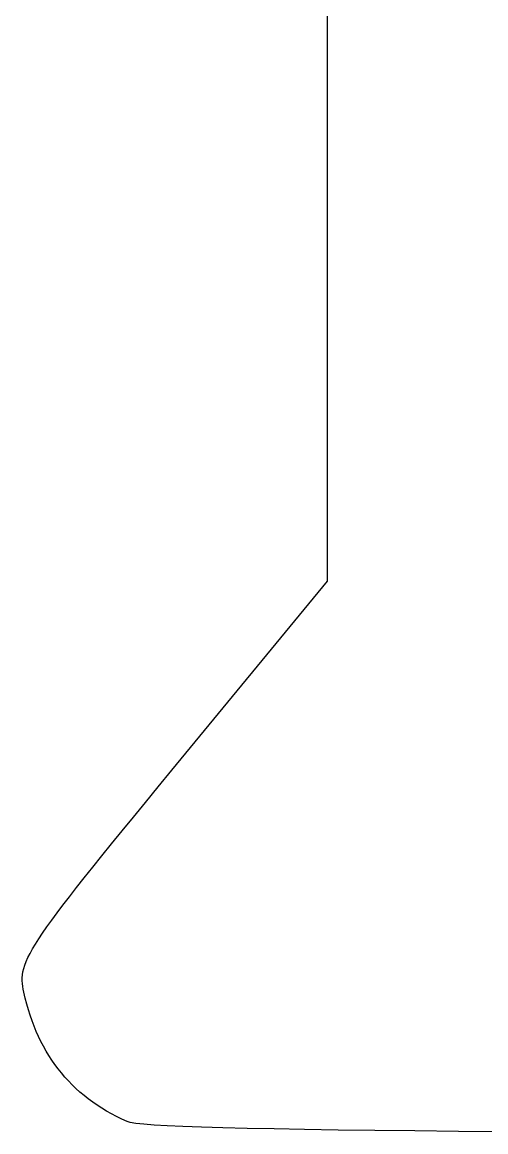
# Model space of a CAD drawing. Extents: x -419 to 419, y -275 to 1047.
# Drawn here: x -417.8 to -301.5, y 470.5 to 748.7 of the extents above; entities that cross this region are included whole.
import ezdxf

# ---------------------------------------------------------------- set-up
doc = ezdxf.new("R2010")
doc.units = 0
doc.layers.get('0').update_dxf_attribs({"linetype": 'CONTINUOUS'})

msp = doc.modelspace()

# ---------------------------------------------------------------- linework, layer by layer
msp.add_lwpolyline([(-296.59, 470.54), (-308.37, 470.65), (-319.27, 470.75), (-329.32, 470.87), (-338.53, 470.99), (-346.93, 471.12), (-354.54, 471.26), (-361.37, 471.4), (-367.45, 471.56), (-372.8, 471.72), (-377.44, 471.89), (-381.38, 472.07), (-384.66, 472.25), (-387.28, 472.45), (-389.28, 472.65), (-390.66, 472.87), (-391.46, 473.09), (-391.47, 473.09), (-392.8, 473.71), (-394.1, 474.35), (-395.36, 475.03), (-396.59, 475.73), (-397.79, 476.46), (-398.95, 477.21), (-400.08, 478), (-401.17, 478.81), (-402.24, 479.65), (-403.26, 480.52), (-404.26, 481.42), (-405.22, 482.34), (-406.15, 483.3), (-407.05, 484.28), (-407.91, 485.3), (-408.74, 486.34), (-409.54, 487.41), (-410.31, 488.51), (-411.04, 489.64), (-411.74, 490.8), (-412.41, 491.99), (-413.05, 493.2), (-413.65, 494.45), (-414.22, 495.73), (-414.76, 497.04), (-415.27, 498.38), (-415.75, 499.75), (-416.2, 501.15), (-416.61, 502.58), (-417, 504.04), (-417.35, 505.53), (-417.5, 506.28), (-417.63, 507), (-417.71, 507.72), (-417.76, 508.43), (-417.75, 509.16), (-417.68, 509.9), (-417.56, 510.67), (-417.37, 511.48), (-417.1, 512.33), (-416.75, 513.24), (-416.32, 514.22), (-415.79, 515.26), (-415.17, 516.39), (-414.44, 517.61), (-413.6, 518.94), (-412.65, 520.37), (-411.57, 521.92), (-410.36, 523.6), (-409.02, 525.41), (-407.54, 527.37), (-405.91, 529.49), (-404.13, 531.77), (-402.19, 534.23), (-400.08, 536.86), (-397.8, 539.69), (-395.35, 542.72), (-392.71, 545.96), (-389.88, 549.42), (-386.86, 553.11), (-383.63, 557.03), (-380.2, 561.2), (-341.19, 608.57), (-341.19, 816.09)])

doc.saveas('drawing.dxf')
